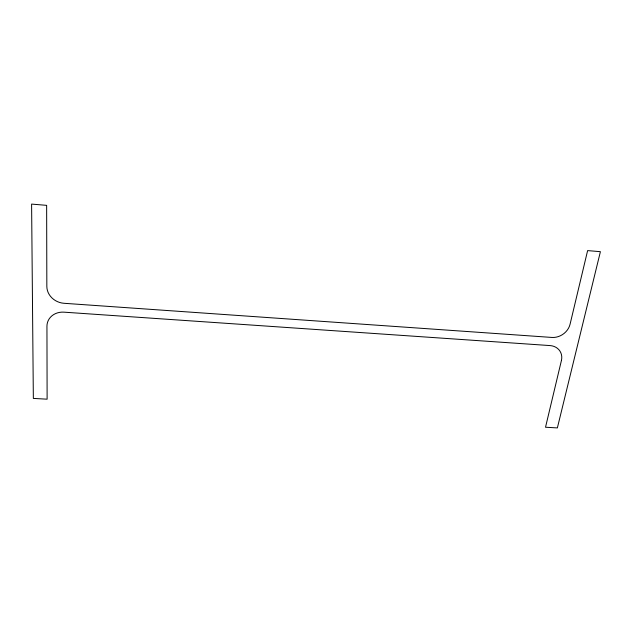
<?xml version="1.0" encoding="UTF-8"?>
<svg xmlns="http://www.w3.org/2000/svg" width="632" height="632" viewBox="0 0 632 632"><rect width="100%" height="100%" fill="white"/><g stroke="black" fill="none" stroke-linecap="round" stroke-linejoin="round"><path stroke-width="0.95" d="M561.413 360.548L545.519 427.24L557.369 427.911L600.4 251.678L587.618 250.604L570.072 324.224A15.966 13.651 -34.4 0 1 551.902 337.441L64.006 303.289A17.42 15.531 20.1 0 1 46.839 286.438L46.642 205.353L31.6 204.089L33.346 398.413L47.116 399.187L46.942 326.294A17.056 15.026 16.5 0 1 63.958 312.161L550.022 345.578A15.626 13.256 -31.5 0 1 561.413 360.548"/></g></svg>
